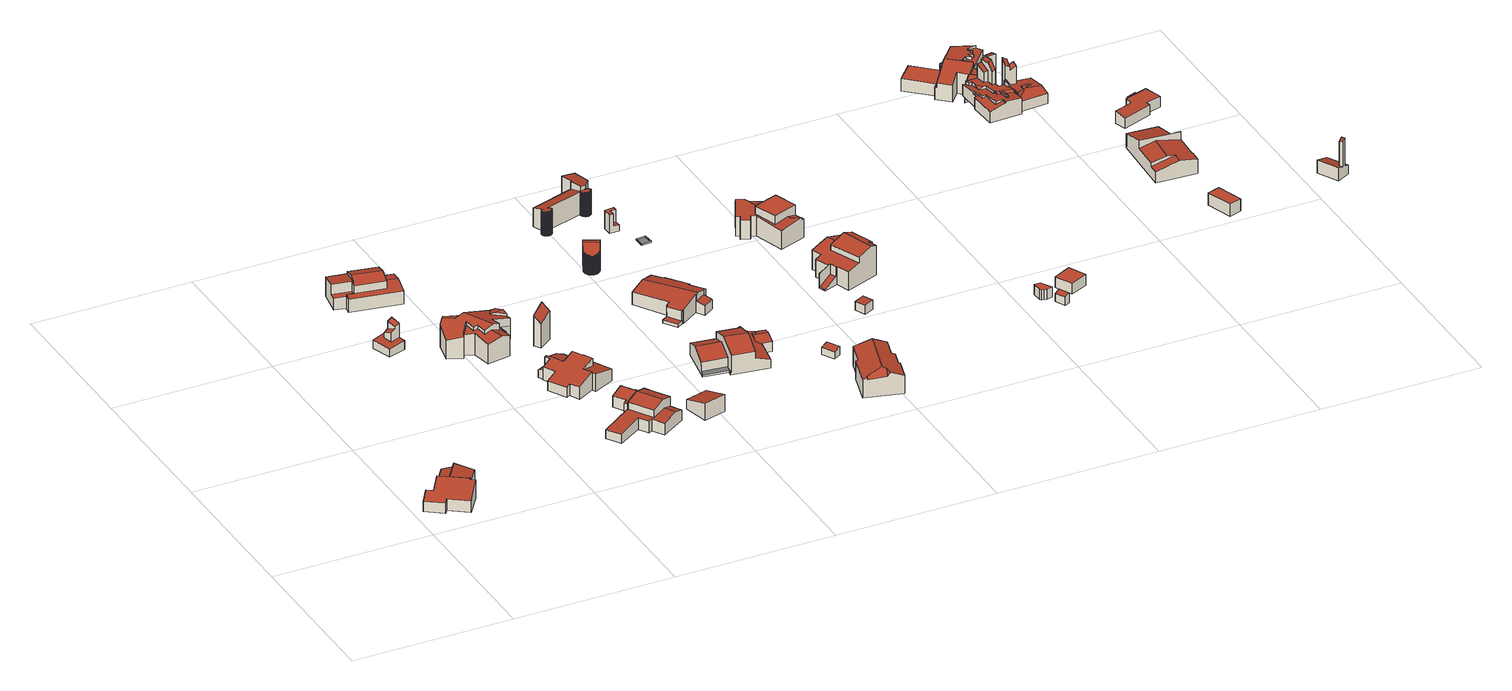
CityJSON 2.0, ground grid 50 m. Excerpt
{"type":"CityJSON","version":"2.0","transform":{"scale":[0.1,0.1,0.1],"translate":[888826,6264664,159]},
"CityObjects":{
"building1":{"type":"Building","geometry":[{"type":"Solid","lod":"2","boundaries":[[[[0,1,2,3,4,5,6,7,8,9]],[[10,11,12,13]],[[3,12,11,14,15,4]],[[15,14,16,17]],[[16,14,11,10]],[[1,18,19,2]],[[0,20,18,1]],[[9,21,20,0]],[[21,9,8,22]],[[22,8,7,23]],[[23,7,6,24]],[[24,6,5,25]],[[25,5,4,15,17,26]],[[13,12,3,2,19,27]],[[26,17,16,10,13,27]],[[27,19,18,20,21,22,23,24,25,26]]]],"semantics":{"surfaces":[{"type":"RoofSurface"},{"type":"WallSurface"},{"type":"GroundSurface"}],"values":[[0,0,1,0,1,1,1,1,1,1,1,1,1,1,1,2]]}}]},
"building2":{"type":"Building","geometry":[{"type":"Solid","lod":"2","boundaries":[[[[28,29,30,31,32,33,34,35]],[[32,36,37,33]],[[34,33,37,38,39,40]],[[36,32,31,41,42,43]],[[40,39,42,41]],[[38,37,36,43]],[[43,42,39,38]],[[35,34,40,41,31,30,44,45]],[[44,30,29,46]],[[46,29,28,47]],[[47,28,35,45]],[[45,44,46,47]]]],"semantics":{"surfaces":[{"type":"RoofSurface"},{"type":"WallSurface"},{"type":"GroundSurface"}],"values":[[0,1,1,1,0,0,1,1,1,1,1,2]]}}]},
"building3":{"type":"Building","geometry":[{"type":"Solid","lod":"2","boundaries":[[[[48,49,50,51,52,53]],[[54,55,56,57]],[[54,58,59,60,61,55]],[[55,61,62,63,64,56]],[[60,65,62,61]],[[63,62,65,66]],[[50,57,56,64,67,51]],[[57,68,69,70,71,58,54]],[[59,58,71,72]],[[51,67,73,52]],[[73,67,64,63,66,74]],[[49,68,57,50]],[[70,69,75,76]],[[48,77,75,69,68,49]],[[74,66,65,60,59,72,78,79]],[[78,72,71,70,76]],[[77,48,53,80]],[[80,53,52,73,74,79]],[[79,78,76,75,77,80]]]],"semantics":{"surfaces":[{"type":"RoofSurface"},{"type":"WallSurface"},{"type":"GroundSurface"}],"values":[[0,1,1,0,0,1,1,0,0,1,0,1,1,1,1,1,1,1,2]]}}]},
"building4":{"type":"Building","geometry":[{"type":"Solid","lod":"2","boundaries":[[[[81,82,83,84,85,86,87,88,89,90,91,92,93]],[[94,95,96,97,98,99,100,101,102]],[[103,104,105,106,107]],[[84,108,109,110,103,107,111,112,113,114,85]],[[85,114,115,116,117,86]],[[83,100,99,118,108,84]],[[86,117,119,120,87]],[[109,108,118,121,122]],[[112,111,106,105,123,124]],[[92,95,94,93]],[[110,109,122,125]],[[111,107,106]],[[119,117,116,126]],[[123,105,104]],[[93,94,102,81]],[[82,101,100,83]],[[126,116,115]],[[121,118,127,128]],[[122,121,128,129,130,131,125]],[[127,118,99,98,132]],[[81,102,101,82]],[[91,90,133,134]],[[133,90,89,135]],[[135,89,88,136]],[[87,120,137,136,88]],[[113,112,124,138,139]],[[97,96,140,141]],[[140,96,95,92,91,134]],[[137,120,119,126,115,114,113,139]],[[132,98,97,141,142]],[[125,131,143,144]],[[143,131,130,145]],[[145,130,129,146]],[[146,129,128,127,132,142]],[[138,124,123,104,103,110,125,144]],[[144,143,145,146,142,141,140,134,133,135,136,137,139,138]]]],"semantics":{"surfaces":[{"type":"RoofSurface"},{"type":"WallSurface"},{"type":"GroundSurface"}],"values":[[0,0,1,0,1,1,0,1,0,1,1,1,1,0,1,1,0,1,0,0,1,1,1,1,1,1,1,1,1,1,1,1,1,1,1,2]]}}]},
"building5":{"type":"Building","geometry":[{"type":"Solid","lod":"2","boundaries":[[[[147,148,149,150,151,152]],[[151,153,154,155,156,152]],[[157,158,159,160,161,162]],[[160,148,163,164,165,166,167,168,169,161]],[[149,159,158,150]],[[154,170,171,155]],[[152,156,172,173,174,175,176,177,147]],[[148,160,159,149]],[[150,158,157,178,179,180,153,151]],[[161,169,181,162]],[[166,182,183,167]],[[182,166,165,184]],[[184,165,164,185]],[[185,164,163,186]],[[186,163,148,147,177,187]],[[168,167,183,188]],[[187,177,176,189]],[[189,176,175,190]],[[190,175,174,191]],[[191,174,173,192]],[[192,173,172,193]],[[193,172,156,155,171,194]],[[180,179,195,196]],[[195,179,178,197]],[[197,178,157,162,181,198]],[[194,171,170,199]],[[199,170,154,153,180,196]],[[198,181,169,168,188]],[[188,183,182,184,185,186,187,189,190,191,192,193,194,199,196,195,197,198]]]],"semantics":{"surfaces":[{"type":"WallSurface"},{"type":"RoofSurface"},{"type":"GroundSurface"}],"values":[[0,0,0,1,1,1,1,0,1,1,0,0,0,0,0,0,0,0,0,0,0,0,0,0,0,0,0,0,2]]}}]},
"building6":{"type":"Building","geometry":[{"type":"Solid","lod":"2","boundaries":[[[[200,201,202,203,204,205,206,207,208,209,210,211,212,213,214,215,216,217,218,219]],[[209,220,221,222,223,210]],[[205,224,225,206]],[[208,220,209]],[[203,226,227,204]],[[224,227,226,228,229,230,225]],[[213,231,232,214]],[[204,227,224,205]],[[232,231,233,234]],[[214,232,234,215]],[[217,235,236,218]],[[216,237,235,217]],[[215,234,233,238,237,216]],[[211,239,240,212]],[[210,223,241,239,211]],[[206,225,230,242,243,207]],[[201,244,245,202]],[[200,246,244,201]],[[219,247,246,200]],[[247,219,218,236]],[[242,230,229,248]],[[248,229,228,249]],[[249,228,226,250]],[[250,226,203,202,245]],[[241,223,222,251]],[[251,222,221,252]],[[252,221,220,253]],[[253,220,208,207,243]],[[238,233,231,213,212,240]],[[240,239,241,251,252,253,243,242,248,249,250,245,244,246,247,236,235,237,238]]]],"semantics":{"surfaces":[{"type":"RoofSurface"},{"type":"WallSurface"},{"type":"GroundSurface"}],"values":[[0,0,1,1,1,0,1,1,0,1,1,1,1,1,1,1,1,1,1,1,1,1,1,1,1,1,1,1,1,2]]}}]},
"building7":{"type":"Building","geometry":[{"type":"Solid","lod":"2","boundaries":[[[[254,255,256,257]],[[257,258,259,254]],[[258,257,256,260]],[[260,256,255,261]],[[261,255,254,259]],[[259,258,260,261]]]],"semantics":{"surfaces":[{"type":"RoofSurface"},{"type":"WallSurface"},{"type":"GroundSurface"}],"values":[[0,1,1,1,1,2]]}}]},
"building8":{"type":"Building","geometry":[{"type":"Solid","lod":"2","boundaries":[[[[262,263,264,265]],[[263,266,267,264]],[[262,268,266,263]],[[265,269,268,262]],[[269,265,264,267]],[[267,266,268,269]]]],"semantics":{"surfaces":[{"type":"RoofSurface"},{"type":"WallSurface"},{"type":"GroundSurface"}],"values":[[0,1,1,1,1,2]]}}]},
"building9":{"type":"Building","geometry":[{"type":"Solid","lod":"2","boundaries":[[[[270,271,272,273,274,275,276,277]],[[277,278,279,280,270]],[[275,281,276]],[[282,283,284,285,286,287,288,289,290]],[[291,285,284,292]],[[293,288,287,294]],[[294,287,286,291]],[[286,285,291]],[[276,281,295,296,297,298]],[[272,299,300,297,296,273]],[[283,282,279,278,301,302]],[[289,288,293,303,304,305]],[[280,279,282,290]],[[274,273,296,295]],[[295,281,275,274]],[[270,280,290,289,305,306,307,271]],[[302,301,308,309]],[[308,301,278,277,276,298,310]],[[306,305,304,311]],[[311,304,303,312]],[[312,303,293,294,291,292,313]],[[313,292,284,283,302,309]],[[300,299,314,315]],[[314,299,272,271,307]],[[310,298,297,300,315]],[[315,314,307,306,311,312,313,309,308,310]]]],"semantics":{"surfaces":[{"type":"RoofSurface"},{"type":"WallSurface"},{"type":"GroundSurface"}],"values":[[0,1,1,1,0,1,0,1,0,0,0,2,0,1,1,1,1,1,1,1,1,1,1,1,1,2]]}}]},
"building10":{"type":"Building","geometry":[{"type":"Solid","lod":"2","boundaries":[[[[316,317,318,319,320,321,322,323,324,325,326,327,328,329,330,331,332,333,334,335,336,337,338,339,340,341,342,343,344,345,346,347,348,349,350,351,352]],[[351,353,354,355,352]],[[349,356,357,350]],[[348,358,356,349]],[[347,359,358,348]],[[346,360,359,347]],[[345,361,360,346]],[[344,362,361,345]],[[343,363,362,344]],[[342,364,363,343]],[[341,365,364,342]],[[340,366,365,341]],[[339,367,366,340]],[[338,368,367,339]],[[337,369,368,338]],[[336,370,369,337]],[[335,371,370,336]],[[334,372,371,335]],[[333,373,372,334]],[[332,374,373,333]],[[331,375,374,332]],[[330,376,375,331]],[[329,377,376,330]],[[328,378,377,329]],[[327,379,378,328]],[[326,380,379,327]],[[325,381,380,326]],[[324,382,381,325]],[[323,383,382,324]],[[322,384,383,323]],[[321,385,384,322]],[[320,386,385,321]],[[319,387,386,320]],[[318,388,387,319]],[[317,389,388,318]],[[316,390,389,317]],[[352,355,391,390,316]],[[391,355,354,392]],[[392,354,353,393]],[[393,353,351,350,357]],[[357,356,358,359,360,361,362,363,364,365,366,367,368,369,370,371,372,373,374,375,376,377,378,379,380,381,382,383,384,385,386,387,388,389,390,391,392,393]]]],"semantics":{"surfaces":[{"type":"RoofSurface"},{"type":"WallSurface"},{"type":"GroundSurface"}],"values":[[0,0,1,1,1,1,1,1,1,1,1,1,1,1,1,1,1,1,1,1,1,1,1,1,1,1,1,1,1,1,1,1,1,1,1,1,1,1,1,1,2]]}}]},
"building11":{"type":"Building","geometry":[{"type":"Solid","lod":"2","boundaries":[[[[394,395,396,397]],[[398,399,400,401]],[[398,402,403,399]],[[402,404,405,406,407,408,409,410,411,412,413,403]],[[408,414,415,416,417,418,419,420,421,409]],[[396,414,408,407,397]],[[420,422,423,421]],[[419,424,422,420]],[[423,422,424,425,426,427]],[[405,428,429,406]],[[404,430,428,405]],[[401,431,430,404,402,398]],[[413,412,432,433]],[[432,412,411,434]],[[434,411,410,435]],[[435,410,409,421,423,427,436]],[[418,417,437,438]],[[437,417,416,439]],[[439,416,415,440]],[[395,441,440,415,414,396]],[[394,442,441,395]],[[397,407,406,429,442,394]],[[431,401,400,443]],[[443,400,399,403,413,433]],[[425,424,419,418,438,444]],[[436,427,426,445]],[[445,426,425,444]],[[438,437,439,440,441,442,429,428,430,431,443,433,432,434,435,436,445,444]]]],"semantics":{"surfaces":[{"type":"RoofSurface"},{"type":"WallSurface"},{"type":"GroundSurface"}],"values":[[0,0,1,0,0,1,1,1,0,1,1,1,1,1,1,1,1,1,1,1,1,1,1,1,1,1,1,2]]}}]},
"building12":{"type":"Building","geometry":[{"type":"Solid","lod":"2","boundaries":[[[[446,447,448,449,450,451,452,453,454,455,456,457,458,459,460,461,462,463,464,465,466,467,468,469,470,471,472,473,474,475,476,477,478,479,480,481,482,483,484,485,486,487,488,489,490,491,492,493,494,495,496,497,498,499,500,501,502,503,504,505,506,507,508,509,510,511,512,513,514,515,516,517,518,519,520,521,522,523,524,525,526,527,528,529,530,531,532,533,534,535,536,537,538,539,540,541,542,543,544,545,546,547,548,549,550,551,552,553,554,555,556,557,558,559,560,561,562,563]],[[561,564,565,562]],[[562,565,566,563]],[[564,567,568,569,570,566,565]],[[486,571,572,487]],[[485,573,571,486]],[[484,574,573,485]],[[483,575,574,484]],[[482,576,575,483]],[[481,577,576,482]],[[480,578,577,481]],[[479,579,578,480]],[[478,580,579,479]],[[477,581,580,478]],[[476,582,581,477]],[[475,583,582,476]],[[474,584,583,475]],[[473,585,584,474]],[[472,586,585,473]],[[471,587,586,472]],[[470,588,587,471]],[[469,589,588,470]],[[468,590,589,469]],[[467,591,590,468]],[[466,592,591,467]],[[465,593,592,466]],[[464,594,593,465]],[[463,595,594,464]],[[462,596,595,463]],[[461,597,596,462]],[[460,598,597,461]],[[459,599,598,460]],[[458,600,599,459]],[[457,601,600,458]],[[456,602,601,457]],[[455,603,602,456]],[[454,604,603,455]],[[453,605,604,454]],[[452,606,605,453]],[[451,607,606,452]],[[450,608,607,451]],[[449,609,608,450]],[[448,610,609,449]],[[447,611,610,448]],[[446,612,611,447]],[[563,566,570,613,612,446]],[[559,614,615,560]],[[558,616,614,559]],[[557,617,616,558]],[[556,618,617,557]],[[555,619,618,556]],[[554,620,619,555]],[[553,621,620,554]],[[552,622,621,553]],[[551,623,622,552]],[[550,624,623,551]],[[549,625,624,550]],[[548,626,625,549]],[[547,627,626,548]],[[546,628,627,547]],[[545,629,628,546]],[[544,630,629,545]],[[543,631,630,544]],[[542,632,631,543]],[[541,633,632,542]],[[540,634,633,541]],[[539,635,634,540]],[[538,636,635,539]],[[537,637,636,538]],[[536,638,637,537]],[[535,639,638,536]],[[534,640,639,535]],[[533,641,640,534]],[[532,642,641,533]],[[531,643,642,532]],[[530,644,643,531]],[[529,645,644,530]],[[528,646,645,529]],[[527,647,646,528]],[[526,648,647,527]],[[525,649,648,526]],[[524,650,649,525]],[[523,651,650,524]],[[522,652,651,523]],[[521,653,652,522]],[[520,654,653,521]],[[519,655,654,520]],[[518,656,655,519]],[[517,657,656,518]],[[516,658,657,517]],[[515,659,658,516]],[[514,660,659,515]],[[513,661,660,514]],[[512,662,661,513]],[[511,663,662,512]],[[510,664,663,511]],[[509,665,664,510]],[[508,666,665,509]],[[507,667,666,508]],[[506,668,667,507]],[[505,669,668,506]],[[504,670,669,505]],[[503,671,670,504]],[[502,672,671,503]],[[501,673,672,502]],[[500,674,673,501]],[[499,675,674,500]],[[498,676,675,499]],[[497,677,676,498]],[[496,678,677,497]],[[495,679,678,496]],[[494,680,679,495]],[[680,494,493,681]],[[681,493,492,682]],[[682,492,491,683]],[[683,491,490,684]],[[684,490,489,685]],[[685,489,488,686]],[[686,488,487,572]],[[613,570,569,687]],[[687,569,568,688]],[[688,568,567,689]],[[689,567,564,561,560,615]],[[615,614,616,617,618,619,620,621,622,623,624,625,626,627,628,629,630,631,632,633,634,635,636,637,638,639,640,641,642,643,644,645,646,647,648,649,650,651,652,653,654,655,656,657,658,659,660,661,662,663,664,665,666,667,668,669,670,671,672,673,674,675,676,677,678,679,680,681,682,683,684,685,686,572,571,573,574,575,576,577,578,579,580,581,582,583,584,585,586,587,588,589,590,591,592,593,594,595,596,597,598,599,600,601,602,603,604,605,606,607,608,609,610,611,612,613,687,688,689]]]],"semantics":{"surfaces":[{"type":"RoofSurface"},{"type":"WallSurface"},{"type":"GroundSurface"}],"values":[[0,1,1,0,1,1,1,1,1,1,1,1,1,1,1,1,1,1,1,1,1,1,1,1,1,1,1,1,1,1,1,1,1,1,1,1,1,1,1,1,1,1,1,1,1,1,1,1,1,1,1,1,1,1,1,1,1,1,1,1,1,1,1,1,1,1,1,1,1,1,1,1,1,1,1,1,1,1,1,1,1,1,1,1,1,1,1,1,1,1,1,1,1,1,1,1,1,1,1,1,1,1,1,1,1,1,1,1,1,1,1,1,1,1,1,1,1,1,1,1,1,1,1,2]]}}]},
"building13":{"type":"Building","geometry":[{"type":"Solid","lod":"2","boundaries":[[[[690,691,692,693,694,695,696,697]],[[693,698,699,700,701,702,703,704,705,694]],[[691,706,692]],[[698,707,699]],[[692,706,707,698,693]],[[697,708,709,690]],[[696,710,708,697]],[[695,711,710,696]],[[694,705,712,711,695]],[[712,705,704,713]],[[713,704,703,714]],[[714,703,702,715]],[[715,702,701,716]],[[716,701,700,717]],[[717,700,699,707,706,691,690,709]],[[709,708,710,711,712,713,714,715,716,717]]]],"semantics":{"surfaces":[{"type":"RoofSurface"},{"type":"WallSurface"},{"type":"GroundSurface"}],"values":[[0,0,1,0,0,1,1,1,1,1,1,1,1,1,1,2]]}}]},
"building14":{"type":"Building","geometry":[{"type":"Solid","lod":"2","boundaries":[[[[718,719,720,721]],[[718,722,723,719]],[[721,724,722,718]],[[724,721,720,725]],[[725,720,719,723]],[[723,722,724,725]]]],"semantics":{"surfaces":[{"type":"RoofSurface"},{"type":"WallSurface"},{"type":"GroundSurface"}],"values":[[0,1,1,1,1,2]]}}]},
"building15":{"type":"Building","geometry":[{"type":"Solid","lod":"2","boundaries":[[[[726,727,728,729,730,731]],[[732,733,734,735]],[[734,733,731,730]],[[735,734,730,729]],[[728,727,736,737]],[[736,727,726,738]],[[731,733,732,739,738,726]],[[739,732,735,729,728,737]],[[737,736,738,739]]]],"semantics":{"surfaces":[{"type":"RoofSurface"},{"type":"WallSurface"},{"type":"GroundSurface"}],"values":[[0,0,1,1,1,1,1,1,2]]}}]},
"building16":{"type":"Building","geometry":[{"type":"Solid","lod":"2","boundaries":[[[[740,741,742,743]],[[743,744,745,740]],[[742,746,744,743]],[[741,747,746,742]],[[740,745,747,741]],[[744,746,747,745]]]],"semantics":{"surfaces":[{"type":"GroundSurface"},{"type":"WallSurface"}],"values":[[0,1,1,1,1,0]]}}]},
"building17":{"type":"Building","geometry":[{"type":"Solid","lod":"2","boundaries":[[[[748,749,750,751]],[[751,752,753,748]],[[752,751,750,754]],[[754,750,749,755]],[[755,749,748,753]],[[753,752,754,755]]]],"semantics":{"surfaces":[{"type":"RoofSurface"},{"type":"WallSurface"},{"type":"GroundSurface"}],"values":[[0,1,1,1,1,2]]}}]},
"building18":{"type":"Building","geometry":[{"type":"Solid","lod":"2","boundaries":[[[[756,757,758,759]],[[760,761,762,763]],[[759,764,765,766,767,768,769,761,760,770,771,772,773,756]],[[774,775,776,777]],[[756,773,774,777,778,757]],[[775,774,773,772]],[[762,779,780,763]],[[761,769,779,762]],[[778,777,776,781,782,783]],[[765,764,784,785]],[[758,786,784,764,759]],[[771,770,787,788]],[[763,780,789,787,770,760]],[[768,767,790,791]],[[790,767,766,792]],[[792,766,765,785]],[[783,782,793,794]],[[793,782,781,795]],[[795,781,776,775,772,771,788]],[[786,758,757,778,783,794]],[[789,780,779,769,768,791]],[[791,790,792,785,784,786,794,793,795,788,787,789]]]],"semantics":{"surfaces":[{"type":"RoofSurface"},{"type":"WallSurface"},{"type":"GroundSurface"}],"values":[[0,1,0,0,1,1,0,1,0,1,1,1,1,1,1,1,1,1,1,1,1,2]]}}]},
"building19":{"type":"Building","geometry":[{"type":"Solid","lod":"2","boundaries":[[[[796,797,798,799,800,801,802,803,804,805,806,807,808,809,810,811]],[[811,812,813,814,815,816,796]],[[797,816,815,798]],[[817,810,809,818]],[[818,809,808,819,820]],[[812,811,810,817,821]],[[796,816,797]],[[807,806,822]],[[819,808,807,822,823]],[[821,817,818,820]],[[805,804,824,825]],[[824,804,803,826]],[[826,803,802,827]],[[827,802,801,828]],[[828,801,800,829]],[[829,800,799,830]],[[830,799,798,815,814,831]],[[831,814,813,832]],[[832,813,812,821,820,819,823,833]],[[833,823,822,806,805,825]],[[825,824,826,827,828,829,830,831,832,833]]]],"semantics":{"surfaces":[{"type":"RoofSurface"},{"type":"WallSurface"},{"type":"GroundSurface"}],"values":[[0,0,1,1,1,1,0,1,0,0,1,1,1,1,1,1,1,1,1,1,2]]}}]},
"building20":{"type":"Building","geometry":[{"type":"Solid","lod":"2","boundaries":[[[[834,835,836,837,838,839,840]],[[837,841,842,838]],[[836,843,841,837]],[[843,836,835,844]],[[834,845,844,835]],[[840,846,845,834]],[[846,840,839,847]],[[847,839,838,842]],[[842,841,843,844,845,846,847]]]],"semantics":{"surfaces":[{"type":"RoofSurface"},{"type":"WallSurface"},{"type":"GroundSurface"}],"values":[[0,1,1,1,1,1,1,1,2]]}}]},
"building21":{"type":"Building","geometry":[{"type":"Solid","lod":"2","boundaries":[[[[848,849,850,851]],[[849,852,853,850]],[[848,854,852,849]],[[851,855,854,848]],[[855,851,850,853]],[[853,852,854,855]]]],"semantics":{"surfaces":[{"type":"RoofSurface"},{"type":"WallSurface"},{"type":"GroundSurface"}],"values":[[0,1,1,1,1,2]]}}]},
"building22":{"type":"Building","geometry":[{"type":"Solid","lod":"2","boundaries":[[[[856,857,858,859]],[[856,860,861,857]],[[859,862,860,856]],[[862,859,858,863]],[[863,858,857,861]],[[861,860,862,863]]]],"semantics":{"surfaces":[{"type":"RoofSurface"},{"type":"WallSurface"},{"type":"GroundSurface"}],"values":[[0,1,1,1,1,2]]}}]},
"building23":{"type":"Building","geometry":[{"type":"Solid","lod":"2","boundaries":[[[[864,865,866,867,868,869]],[[870,871,872,873,874,875,876,877]],[[865,878,879,866]],[[866,879,880,881,882,883,884,885,886,887,888,867]],[[889,890,891,892,893,894,895,896,897,898,899,900,901,902,903,904,905,906]],[[875,906,905,876]],[[901,907,908,902]],[[867,888,909,868]],[[868,909,910,911,912,869]],[[881,913,914,890,889,882]],[[873,883,882,889,874]],[[880,915,913,881]],[[864,916,917,918,919,920,908,907,921,922,923,924,925,926,927,928,929,930,914,913,915,878,865]],[[895,894,927,926]],[[921,907,901,900]],[[874,889,906,875]],[[925,924,897,896]],[[923,922,899,898]],[[928,927,894,893]],[[898,897,924,923]],[[896,895,926,925]],[[929,928,893,892]],[[891,890,914,930]],[[922,921,900,899]],[[930,929,892,891]],[[878,915,880,879]],[[871,931,932,872]],[[870,933,931,871]],[[877,934,933,870]],[[934,877,876,905,904,935]],[[887,886,936,937]],[[936,886,885,938]],[[938,885,884,939]],[[939,884,883,873,872,932]],[[935,904,903,940]],[[940,903,902,908,920,941]],[[941,920,919,942]],[[942,919,918,943]],[[943,918,917,944]],[[944,917,916,945]],[[869,912,946,945,916,864]],[[910,909,888,887,937,947]],[[946,912,911,948]],[[948,911,910,947]],[[947,937,936,938,939,932,931,933,934,935,940,941,942,943,944,945,946,948]]]],"semantics":{"surfaces":[{"type":"WallSurface"},{"type":"RoofSurface"},{"type":"GroundSurface"}],"values":[[0,1,0,1,1,0,0,0,1,0,0,0,1,0,0,0,0,0,0,0,0,0,0,0,0,0,0,0,0,0,0,0,0,0,0,0,0,0,0,0,0,0,0,0,2]]}}]},
"building24":{"type":"Building","geometry":[{"type":"Solid","lod":"2","boundaries":[[[[949,950,951,952]],[[953,954,955,956]],[[950,957,958,959,960,961,962,956,955,963,964,965,966,967,968,969,970,971,972,973,974,975,976,977,978,979,951]],[[980,981,982,983,984,985,986,987,988,989,990,991,992]],[[984,993,994,992,991,995,996,997,988,998,999,985]],[[971,993,984,983,1000,1001,1002,1003,972]],[[981,1004,1005,982]],[[957,1006,1007,958]],[[964,1008,1009,965]],[[952,1010,1011,1012,1013,1014,1015,1016,1003,1002,1017,1018,1019,1020,1021,1022,1023,1024,1025,1026,1027,1007,1006,949]],[[982,1005,1028,1029,1030,1000,983]],[[1031,1024,1023,1032]],[[990,1033,995,991]],[[953,1034,1035,1036,1037,1038,1039,1040,1009,1008,1041,954]],[[968,1038,1037,969]],[[1042,1043,1044,1045,1046,1022,1021]],[[960,1026,1025,961]],[[949,1006,957,950]],[[1047,1048,1001,1000,1049]],[[974,1050,975]],[[1031,1032,1046,1045]],[[1051,1030,1029,1052]],[[973,1016,1015,1050,974]],[[976,1053,1013,1012,977]],[[966,1040,1039,967]],[[965,1009,1040,966]],[[1048,1047,1018,1017]],[[998,988,987]],[[986,985,999]],[[1054,1052,1029,1028]],[[1033,990,989,997,996]],[[1042,1021,1020,1055]],[[972,1003,1016,973]],[[1043,1042,1055,1056]],[[1044,1043,1056,1057]],[[1014,1013,1053]],[[1053,976,975,1050,1015,1014]],[[1032,1023,1022,1046]],[[954,1041,963,955]],[[959,958,1007,1027]],[[989,988,997]],[[999,998,987,986]],[[1017,1002,1001,1048]],[[1054,1028,1005,1004]],[[963,1041,1008,964]],[[1027,1026,960,959]],[[967,1039,1038,968]],[[978,977,1012,1011]],[[951,979,1010,952]],[[979,978,1011,1010]],[[996,995,1033]],[[980,992,994,1058,1059]],[[971,970,1060,1061]],[[1060,970,969,1037,1036,1062]],[[962,961,1025,1024,1031,1045,1044,1057,1063,1064]],[[1019,1018,1047,1049,1065,1066]],[[1062,1036,1035,1067]],[[1067,1035,1034,1068]],[[1068,1034,953,956,962,1064]],[[1058,994,993,971,1061]],[[1063,1057,1056,1055,1020,1019,1066]],[[1051,1052,1054,1004,981,980,1059,1069]],[[1065,1049,1000,1030,1051,1069]],[[1069,1059,1058,1061,1060,1062,1067,1068,1064,1063,1066,1065]]]],"semantics":{"surfaces":[{"type":"WallSurface"},{"type":"RoofSurface"},{"type":"GroundSurface"}],"values":[[0,0,1,1,1,0,0,1,0,1,0,0,1,1,0,0,0,0,1,1,1,1,0,0,0,0,0,0,0,0,0,0,1,1,1,1,1,0,0,0,0,1,0,1,0,0,0,1,0,0,1,0,0,0,0,0,0,0,0,0,0,0,0,2]]}}]},
"building25":{"type":"Building","geometry":[{"type":"Solid","lod":"2","boundaries":[[[[1070,1071,1072,1073]],[[1073,1074,1075,1070]],[[1074,1073,1072,1076]],[[1076,1072,1071,1077]],[[1077,1071,1070,1075]],[[1075,1074,1076,1077]]]],"semantics":{"surfaces":[{"type":"RoofSurface"},{"type":"WallSurface"},{"type":"GroundSurface"}],"values":[[0,1,1,1,1,2]]}}]},
"building26":{"type":"Building","geometry":[{"type":"Solid","lod":"2","boundaries":[[[[1078,1079,1080,1081,1082,1083]],[[1078,1084,1085,1086,1079]],[[1087,1088,1089,1090]],[[1085,1090,1089,1091,1092,1093,1094,1086]],[[1087,1090,1085,1084]],[[1091,1089,1088,1095]],[[1094,1093,1096,1097]],[[1096,1093,1092,1098]],[[1098,1092,1091,1095,1099]],[[1083,1082,1100,1101]],[[1100,1082,1081,1102]],[[1102,1081,1080,1103]],[[1103,1080,1079,1086,1094,1097]],[[1099,1095,1088,1087,1084,1078,1083,1101]],[[1101,1100,1102,1103,1097,1096,1098,1099]]]],"semantics":{"surfaces":[{"type":"RoofSurface"},{"type":"WallSurface"},{"type":"GroundSurface"}],"values":[[0,1,1,0,0,0,1,1,1,1,1,1,1,1,2]]}}]},
"building27":{"type":"Building","geometry":[{"type":"Solid","lod":"2","boundaries":[[[[1104,1105,1106,1107,1108,1109,1110,1111]],[[1106,1112,1113,1107]],[[1105,1114,1112,1106]],[[1104,1115,1114,1105]],[[1111,1116,1115,1104]],[[1116,1111,1110,1117]],[[1117,1110,1109,1118]],[[1118,1109,1108,1119]],[[1119,1108,1107,1113]],[[1113,1112,1114,1115,1116,1117,1118,1119]]]],"semantics":{"surfaces":[{"type":"RoofSurface"},{"type":"WallSurface"},{"type":"GroundSurface"}],"values":[[0,1,1,1,1,1,1,1,1,2]]}}]},
"building28":{"type":"Building","geometry":[{"type":"Solid","lod":"2","boundaries":[[[[1120,1121,1122,1123]],[[1123,1124,1125,1120]],[[1122,1126,1124,1123]],[[1121,1127,1126,1122]],[[1120,1125,1127,1121]],[[1124,1126,1127,1125]]]],"semantics":{"surfaces":[{"type":"RoofSurface"},{"type":"WallSurface"},{"type":"GroundSurface"}],"values":[[0,1,1,1,1,2]]}}]},
"building29":{"type":"Building","geometry":[{"type":"Solid","lod":"2","boundaries":[[[[1128,1129,1130,1131,1132,1133,1134,1135]],[[1133,1132,1136,1137]],[[1136,1132,1131,1138]],[[1137,1136,1138,1139]],[[1134,1133,1137,1139]],[[1130,1129,1140,1141]],[[1140,1129,1128,1142]],[[1142,1128,1135,1143]],[[1143,1135,1134,1139,1138,1131,1130,1141]],[[1141,1140,1142,1143]]]],"semantics":{"surfaces":[{"type":"RoofSurface"},{"type":"WallSurface"},{"type":"GroundSurface"}],"values":[[0,1,1,0,1,1,1,1,1,2]]}}]}
},
"vertices":[
[119,0,86],[164,61,109],[150,71,109],[153,74,110],[76,128,109],[45,85,93],[27,97,93],[2,64,81],[54,28,81],[63,40,86],[150,170,107],[105,107,107],[153,74,90],[198,137,90],[105,107,97],[76,128,86],[150,170,96],[121,190,85],[164,61,48],[150,71,48],[119,0,48],[63,40,48],[54,28,48],[2,64,48],[27,97,48],[45,85,48],[121,190,48],[198,137,48],
[284,942,48],[305,880,45],[359,897,51],[352,917,52],[324,908,49],[315,936,50],[344,945,54],[339,959,55],[324,908,79],[315,936,67],[329,941,73],[329,941,98],[344,945,104],[352,917,97],[338,913,91],[338,913,85],[359,897,21],[339,959,21],[305,880,21],[284,942,21],
[313,1166,58],[313,1165,58],[335,1160,58],[339,1184,58],[281,1195,58],[278,1173,58],[427,1143,66],[427,1143,90],[335,1160,90],[335,1160,65],[433,1178,72],[440,1221,60],[440,1221,90],[433,1182,102],[345,1199,102],[340,1171,93],[337,1171,93],[352,1238,90],[352,1238,83],[339,1184,91],[313,1165,65],[309,1145,61],[466,1116,62],[475,1168,72],[483,1213,60],[281,1195,90],[291,1250,82],[309,1145,20],[466,1116,20],[313,1166,20],[483,1213,20],[291,1250,20],[278,1173,20],
[532,813,91],[545,815,95],[552,784,92],[582,790,102],[535,882,102],[505,877,93],[476,901,88],[463,884,82],[449,819,69],[494,800,79],[500,816,83],[502,815,83],[525,847,94],[525,847,83],[502,815,74],[531,803,78],[542,744,72],[589,751,83],[574,788,85],[552,784,80],[545,815,83],[532,813,80],[653,850,75],[653,850,82],[623,862,88],[612,866,85],[612,866,83],[601,794,96],[595,825,94],[656,836,76],[611,873,83],[625,898,76],[570,888,92],[569,888,92],[569,888,77],[531,882,80],[531,882,88],[601,794,76],[527,905,82],[489,920,81],[601,794,67],[595,825,67],[649,868,88],[642,901,76],[656,836,50],[527,905,73],[608,795,74],[608,795,65],[607,796,65],[625,799,60],[620,829,60],[615,756,74],[494,800,8],[500,816,8],[449,819,8],[463,884,8],[489,920,8],[642,901,8],[570,888,8],[531,803,8],[542,744,8],[615,756,8],[620,829,8],[656,836,8],[625,799,8],[607,796,8],
[729,250,68],[729,250,82],[729,250,104],[768,273,117],[802,294,105],[802,294,91],[819,266,105],[819,266,83],[786,320,84],[786,320,91],[844,218,106],[813,200,117],[774,177,104],[774,177,81],[819,204,86],[844,218,77],[632,194,71],[660,151,71],[735,197,79],[754,167,79],[765,174,80],[787,139,80],[838,171,86],[842,280,76],[807,333,77],[784,319,90],[760,357,90],[724,335,79],[748,298,79],[738,292,76],[755,266,76],[842,221,106],[846,223,105],[818,266,106],[864,187,76],[754,167,42],[765,174,42],[735,197,42],[660,151,42],[632,194,42],[755,266,42],[787,139,42],[738,292,42],[748,298,42],[724,335,42],[760,357,42],[784,319,42],[807,333,42],[846,223,42],[818,266,42],[842,221,42],[864,187,42],[842,280,42],
[641,451,66],[653,458,70],[669,428,72],[721,456,91],[706,483,90],[745,502,104],[731,530,103],[731,530,102],[713,564,101],[676,545,88],[655,592,87],[653,591,86],[649,599,86],[644,596,84],[653,581,85],[625,566,74],[626,566,74],[623,565,74],[643,528,75],[610,510,63],[713,564,76],[725,570,72],[706,604,72],[687,609,76],[745,502,79],[731,530,79],[721,456,89],[706,483,89],[727,445,89],[791,475,72],[754,542,72],[644,596,57],[653,581,63],[617,582,57],[625,566,63],[623,565,32],[643,528,32],[626,566,32],[617,582,32],[653,591,32],[649,599,32],[687,609,32],[754,542,32],[731,530,32],[653,458,32],[669,428,32],[641,451,32],[610,510,32],[791,475,32],[727,445,32],[721,456,32],[706,604,32],[725,570,32],[713,564,32],
[734,747,126],[720,767,148],[679,736,133],[693,717,112],[693,717,34],[734,747,34],[679,736,34],[720,767,34],
[972,252,75],[902,233,75],[922,157,98],[992,175,98],[902,233,43],[922,157,43],[972,252,43],[992,175,43],
[1163,329,85],[1208,323,72],[1220,401,75],[1208,417,79],[1214,455,80],[1228,453,76],[1230,468,77],[1188,474,89],[1188,474,101],[1174,394,129],[1163,329,106],[1228,453,82],[1104,406,129],[1114,474,105],[1114,474,83],[1107,427,100],[1107,427,101],[1099,372,81],[1099,372,52],[1095,340,50],[1095,340,106],[1030,437,100],[1038,484,83],[1021,382,51],[1021,382,81],[1214,455,82],[1212,440,87],[1255,433,87],[1260,464,77],[1220,405,76],[1250,400,76],[1184,475,101],[1183,464,105],[1017,364,50],[1094,353,51],[1092,340,50],[1092,340,44],[1208,323,44],[1184,475,44],[1183,464,44],[1260,464,44],[1094,353,44],[1017,364,44],[1038,484,44],[1220,405,44],[1250,400,44],
[971,1015,114],[970,1013,113],[970,1011,112],[970,1009,112],[970,1007,111],[970,1005,111],[970,1003,110],[970,1001,110],[971,999,109],[972,997,109],[973,995,108],[974,993,108],[975,992,108],[976,990,107],[978,989,107],[979,987,107],[981,986,107],[983,985,107],[985,984,107],[987,984,107],[989,983,107],[991,983,107],[993,983,108],[995,983,108],[997,983,108],[999,984,109],[1001,984,109],[1003,985,110],[1005,986,110],[1007,987,111],[1008,988,111],[1010,990,112],[1011,991,112],[1013,993,113],[1014,995,114],[1026,1019,122],[982,1039,122],[1038,1042,113],[1004,1057,113],[993,1063,113],[1013,993,45],[1014,995,45],[1011,991,45],[1010,990,45],[1008,988,45],[1007,987,45],[1005,986,45],[1003,985,45],[1001,984,45],[999,984,45],[997,983,45],[995,983,45],[993,983,45],[991,983,45],[989,983,45],[987,984,45],[985,984,45],[983,985,45],[981,986,45],[979,987,45],[978,989,45],[976,990,45],[975,992,45],[974,993,45],[973,995,45],[972,997,45],[971,999,45],[970,1001,45],[970,1003,45],[970,1005,45],[970,1007,45],[970,1009,45],[970,1011,45],[970,1013,45],[971,1015,45],[993,1063,45],[1004,1057,45],[1038,1042,45],
[1167,650,78],[1200,672,78],[1185,695,86],[1152,673,86],[1088,636,58],[1061,677,58],[1044,665,57],[1072,625,57],[1088,636,90],[1061,677,88],[1092,639,91],[1094,637,91],[1151,675,105],[1152,673,105],[1161,679,107],[1059,822,99],[1012,791,88],[1077,692,92],[1064,683,89],[1066,680,89],[1185,695,100],[1184,695,100],[1195,702,97],[1164,749,94],[1171,753,92],[1126,820,88],[1124,818,89],[1100,849,87],[1124,818,78],[1100,849,79],[1126,820,78],[1125,821,78],[1131,827,76],[1110,855,76],[1094,637,47],[1151,675,47],[1092,639,47],[1072,625,47],[1064,683,47],[1066,680,47],[1077,692,47],[1012,791,47],[1110,855,47],[1164,749,47],[1171,753,47],[1195,702,47],[1184,695,47],[1200,672,47],[1167,650,47],[1044,665,47],[1125,821,47],[1131,827,47],
[957,1296,99],[969,1263,110],[968,1262,110],[967,1262,110],[966,1261,110],[964,1260,110],[963,1259,110],[963,1258,110],[962,1257,110],[961,1256,111],[960,1255,111],[960,1254,111],[959,1253,111],[959,1251,112],[959,1250,112],[959,1249,112],[959,1247,113],[959,1246,113],[959,1245,114],[959,1243,114],[960,1242,114],[961,1241,115],[961,1240,115],[962,1239,115],[963,1238,116],[964,1237,116],[965,1236,116],[966,1235,117],[967,1234,117],[968,1234,117],[970,1233,117],[971,1233,118],[972,1233,118],[974,1233,118],[975,1233,118],[976,1233,118],[978,1233,118],[979,1234,118],[980,1234,118],[981,1235,118],[983,1235,118],[984,1236,118],[986,1238,118],[986,1239,117],[987,1240,117],[988,1241,117],[988,1243,117],[989,1244,116],[989,1245,116],[989,1246,116],[989,1248,115],[989,1249,115],[989,1250,115],[989,1252,114],[989,1253,114],[988,1254,113],[988,1256,113],[987,1257,113],[986,1258,112],[985,1259,112],[984,1260,112],[1102,1297,111],[1102,1296,112],[1102,1295,112],[1101,1293,112],[1101,1292,113],[1101,1291,113],[1102,1289,114],[1102,1288,114],[1102,1287,114],[1103,1286,115],[1103,1284,115],[1104,1283,115],[1105,1282,116],[1106,1281,116],[1107,1280,116],[1108,1280,117],[1109,1279,117],[1110,1278,117],[1111,1278,117],[1113,1277,118],[1114,1277,118],[1115,1277,118],[1117,1277,118],[1118,1277,118],[1119,1277,118],[1120,1277,118],[1122,1278,118],[1123,1278,118],[1124,1279,118],[1125,1280,118],[1126,1280,118],[1127,1281,118],[1128,1282,118],[1129,1283,117],[1130,1284,117],[1130,1286,117],[1131,1287,117],[1131,1288,116],[1131,1289,116],[1132,1291,116],[1132,1292,115],[1132,1293,115],[1131,1295,115],[1131,1296,114],[1131,1297,114],[1130,1298,113],[1130,1300,113],[1129,1301,113],[1128,1302,112],[1127,1303,112],[1126,1304,112],[1125,1304,111],[1124,1305,111],[1123,1306,111],[1125,1308,110],[1106,1302,110],[1094,1340,99],[1125,1308,120],[1106,1302,125],[1094,1340,125],[1148,1342,112],[1132,1391,113],[1085,1376,125],[1098,1341,124],[983,1235,39],[984,1236,39],[981,1235,39],[980,1234,39],[979,1234,39],[978,1233,39],[976,1233,39],[975,1233,39],[974,1233,39],[972,1233,39],[971,1233,39],[970,1233,39],[968,1234,39],[967,1234,39],[966,1235,39],[965,1236,39],[964,1237,39],[963,1238,39],[962,1239,39],[961,1240,39],[961,1241,39],[960,1242,39],[959,1243,39],[959,1245,39],[959,1246,39],[959,1247,39],[959,1249,39],[959,1250,39],[959,1251,39],[959,1253,39],[960,1254,39],[960,1255,39],[961,1256,39],[962,1257,39],[963,1258,39],[963,1259,39],[964,1260,39],[966,1261,39],[967,1262,39],[968,1262,39],[969,1263,39],[957,1296,39],[1098,1341,39],[1124,1305,39],[1123,1306,39],[1125,1304,39],[1126,1304,39],[1127,1303,39],[1128,1302,39],[1129,1301,39],[1130,1300,39],[1130,1298,39],[1131,1297,39],[1131,1296,39],[1131,1295,39],[1132,1293,39],[1132,1292,39],[1132,1291,39],[1131,1289,39],[1131,1288,39],[1131,1287,39],[1130,1286,39],[1130,1284,39],[1129,1283,39],[1128,1282,39],[1127,1281,39],[1126,1280,39],[1125,1280,39],[1124,1279,39],[1123,1278,39],[1122,1278,39],[1120,1277,39],[1119,1277,39],[1118,1277,39],[1117,1277,39],[1115,1277,39],[1114,1277,39],[1113,1277,39],[1111,1278,39],[1110,1278,39],[1109,1279,39],[1108,1280,39],[1107,1280,39],[1106,1281,39],[1105,1282,39],[1104,1283,39],[1103,1284,39],[1103,1286,39],[1102,1287,39],[1102,1288,39],[1102,1289,39],[1101,1291,39],[1101,1292,39],[1101,1293,39],[1102,1295,39],[1102,1296,39],[1102,1297,39],[984,1260,39],[985,1259,39],[986,1258,39],[987,1257,39],[988,1256,39],[988,1254,39],[989,1253,39],[989,1252,39],[989,1250,39],[989,1249,39],[989,1248,39],[989,1246,39],[989,1245,39],[989,1244,39],[988,1243,39],[988,1241,39],[987,1240,39],[986,1239,39],[986,1238,39],[1085,1376,39],[1132,1391,39],[1148,1342,39],
[1347,32,126],[1360,29,131],[1362,37,131],[1413,41,148],[1453,185,148],[1401,199,129],[1382,129,129],[1375,131,126],[1422,31,144],[1424,11,141],[1462,1,127],[1480,66,127],[1475,68,129],[1488,113,129],[1477,116,133],[1493,173,133],[1360,29,124],[1416,14,129],[1375,131,68],[1347,32,68],[1382,129,68],[1401,199,68],[1493,173,68],[1477,116,68],[1488,113,68],[1475,68,68],[1480,66,68],[1462,1,68],
[1349,291,90],[1371,254,90],[1393,267,95],[1371,304,95],[1349,291,67],[1371,254,67],[1371,304,67],[1393,267,67],
[1147,1179,113],[1118,1176,114],[1119,1146,114],[1130,1147,114],[1130,1165,114],[1148,1167,113],[1149,1148,73],[1148,1167,73],[1130,1165,76],[1130,1147,76],[1118,1176,54],[1119,1146,54],[1147,1179,54],[1149,1148,54],
[1169,1049,59],[1200,1052,59],[1197,1084,60],[1169,1082,59],[1169,1082,55],[1169,1049,55],[1197,1084,55],[1200,1052,55],
[1529,381,128],[1560,395,129],[1546,428,129],[1515,414,127],[1515,414,99],[1529,381,99],[1546,428,99],[1560,395,99],
[1575,635,181],[1622,653,166],[1607,693,165],[1558,676,181],[1524,551,162],[1516,572,162],[1516,572,130],[1524,551,131],[1502,655,166],[1514,623,166],[1492,614,160],[1509,569,160],[1474,557,150],[1475,555,150],[1527,552,162],[1543,510,163],[1581,524,173],[1542,622,172],[1542,622,189],[1581,524,191],[1627,541,205],[1592,642,205],[1622,653,193],[1475,555,107],[1482,535,107],[1646,548,199],[1636,575,199],[1650,580,193],[1502,655,103],[1514,623,103],[1607,693,103],[1527,552,103],[1543,510,103],[1482,535,103],[1509,569,103],[1474,557,103],[1492,614,103],[1636,575,103],[1650,580,103],[1646,548,103],
[1469,927,167],[1452,976,168],[1429,987,167],[1394,914,160],[1405,909,161],[1397,893,159],[1424,881,160],[1432,897,162],[1446,890,163],[1476,794,159],[1552,821,167],[1523,835,165],[1519,844,166],[1473,828,161],[1448,901,163],[1486,914,167],[1523,927,160],[1514,953,157],[1431,992,159],[1429,987,160],[1466,969,159],[1448,901,189],[1473,828,190],[1548,854,157],[1548,854,190],[1523,927,190],[1552,821,159],[1559,823,158],[1446,890,98],[1476,794,98],[1432,897,98],[1424,881,98],[1397,893,98],[1405,909,98],[1394,914,98],[1431,992,98],[1514,953,98],[1559,823,98],
[1973,222,162],[1975,192,162],[1979,187,162],[1986,184,162],[1993,183,162],[2012,188,162],[1992,223,162],[1986,184,130],[1993,183,130],[1979,187,130],[1975,192,130],[1973,222,130],[1992,223,130],[2012,188,130],
[2016,152,175],[2000,144,169],[2015,112,170],[2031,119,175],[2000,144,142],[2015,112,142],[2016,152,142],[2031,119,142],
[2048,136,192],[2102,161,193],[2077,215,193],[2022,189,192],[2048,136,158],[2102,161,158],[2022,189,158],[2077,215,158],
[2271,1083,283],[2249,1082,285],[2249,1082,294],[2243,1082,293],[2243,1082,360],[2271,1083,363],[2054,1213,266],[2130,1145,266],[2118,1132,266],[2122,1128,266],[2179,1196,266],[2170,1204,266],[2173,1204,266],[2103,1265,267],[2216,1109,291],[2216,1109,294],[2241,1137,305],[2241,1143,307],[2179,1196,307],[2122,1128,280],[2157,1097,280],[2187,1132,294],[2213,1110,293],[2184,1077,280],[2243,1080,292],[2179,1196,291],[2216,1164,300],[2233,1184,299],[2239,1179,301],[2239,1188,300],[2254,1175,303],[2253,1195,301],[2265,1185,303],[2264,1208,300],[2273,1208,301],[2263,1216,299],[2263,1220,299],[2269,1226,298],[2292,1227,301],[2237,1272,288],[2175,1202,289],[2173,1204,289],[2170,1204,288],[2269,1226,295],[2292,1227,293],[2243,1080,361],[2248,1080,361],[2248,1061,368],[2272,1061,370],[2241,1143,291],[2216,1164,296],[2241,1137,291],[2269,1127,287],[2246,1125,289],[2246,1134,290],[2243,1137,291],[2308,1214,290],[2263,1220,295],[2263,1216,295],[2273,1208,293],[2264,1208,294],[2265,1185,292],[2253,1195,294],[2254,1175,293],[2239,1188,295],[2239,1179,294],[2233,1184,296],[2130,1145,226],[2118,1132,226],[2054,1213,226],[2103,1265,226],[2175,1202,226],[2213,1110,226],[2184,1077,226],[2187,1132,226],[2157,1097,226],[2237,1272,226],[2308,1214,226],[2243,1137,226],[2246,1134,226],[2246,1125,226],[2269,1127,226],[2272,1061,226],[2248,1080,226],[2248,1061,226],
[2223,1022,301],[2223,1022,293],[2225,981,299],[2225,981,305],[2180,1016,291],[2185,1017,292],[2185,1017,296],[2180,1016,296],[2201,1021,294],[2200,1023,294],[2198,1063,289],[2188,1062,289],[2188,1078,287],[2178,1077,288],[2186,997,299],[2189,997,298],[2190,980,301],[2202,981,300],[2205,928,307],[2228,930,306],[2229,914,308],[2280,916,305],[2280,929,303],[2279,956,300],[2249,965,300],[2250,936,304],[2246,934,304],[2243,936,304],[2242,967,300],[2231,970,300],[2230,982,298],[2365,1031,284],[2310,1029,288],[2311,1012,290],[2276,1011,292],[2278,978,296],[2287,977,296],[2288,956,299],[2313,969,296],[2313,974,295],[2312,984,294],[2345,986,292],[2321,973,295],[2368,968,293],[2280,929,284],[2370,934,285],[2334,984,298],[2333,985,298],[2312,984,298],[2313,966,293],[2288,944,288],[2276,1011,316],[2277,983,314],[2277,983,305],[2278,965,307],[2310,1029,353],[2311,1012,348],[2215,1022,301],[2199,1042,300],[2189,997,293],[2190,980,293],[2230,982,305],[2230,977,306],[2241,974,306],[2242,957,307],[2245,948,308],[2250,945,309],[2248,973,306],[2271,983,305],[2270,1003,303],[2251,1002,303],[2250,1020,302],[2240,1019,302],[2239,1045,299],[2226,1045,299],[2224,1079,296],[2188,1078,296],[2188,1062,298],[2198,1063,298],[2291,1011,338],[2291,1011,350],[2276,1011,359],[2224,1079,341],[2226,1045,332],[2337,985,297],[2181,1000,291],[2176,999,289],[2180,912,289],[2229,914,303],[2228,930,303],[2205,928,297],[2202,981,296],[2186,997,292],[2240,1019,344],[2239,1039,360],[2237,1080,351],[2237,1080,344],[2239,1045,335],[2270,1003,317],[2271,983,315],[2276,1003,315],[2250,940,307],[2275,1028,376],[2290,1028,367],[2243,947,307],[2290,1028,343],[2250,1020,346],[2249,1046,368],[2248,1080,360],[2370,934,252],[2365,1031,252],[2280,916,252],[2280,929,252],[2180,912,252],[2248,1080,252],[2178,1077,252],[2276,1003,252],[2251,1002,252],[2176,999,252],[2181,1000,252],[2275,1028,252],
[2568,268,290],[2529,255,290],[2556,174,291],[2595,187,290],[2595,187,251],[2568,268,251],[2556,174,251],[2529,255,251],
[2450,526,333],[2575,518,332],[2575,521,331],[2546,523,331],[2551,610,305],[2455,616,306],[2450,526,308],[2500,523,321],[2575,518,308],[2445,441,309],[2445,441,297],[2518,436,317],[2493,437,321],[2516,406,317],[2570,403,308],[2572,437,308],[2570,437,308],[2443,411,297],[2572,437,261],[2570,437,261],[2570,403,261],[2443,411,261],[2551,610,261],[2455,616,261],[2546,523,261],[2575,521,261],
[2492,699,299],[2585,732,299],[2581,743,302],[2630,758,301],[2604,796,312],[2533,773,312],[2538,754,307],[2480,734,307],[2581,743,267],[2630,758,267],[2585,732,267],[2492,699,267],[2480,734,267],[2538,754,267],[2533,773,267],[2604,796,267],
[2592,797,292],[2584,819,292],[2553,809,292],[2561,787,292],[2561,787,266],[2592,797,266],[2553,809,266],[2584,819,266],
[2895,255,306],[2855,233,320],[2890,169,320],[2906,177,315],[2900,187,315],[2911,193,311],[2916,183,311],[2930,190,307],[2900,187,394],[2911,193,401],[2906,177,395],[2916,183,402],[2855,233,278],[2890,169,278],[2895,255,278],[2930,190,278]
]}
